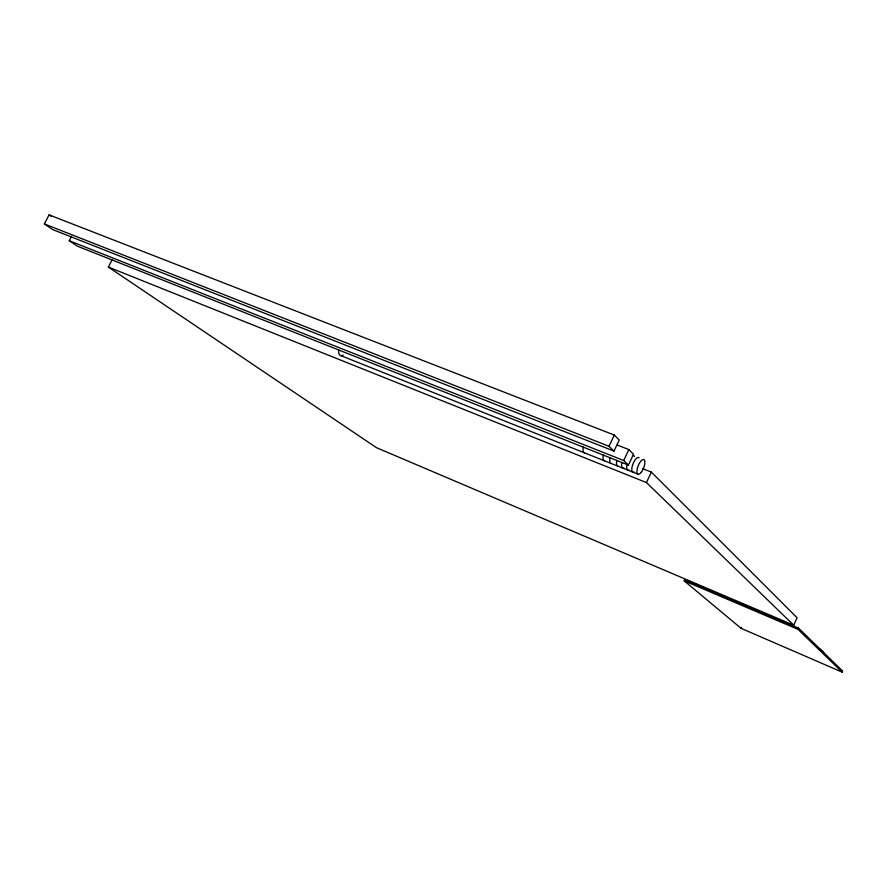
<?xml version="1.0" encoding="UTF-8"?>
<svg xmlns="http://www.w3.org/2000/svg" width="887" height="887" viewBox="0 0 887 887"><rect width="100%" height="100%" fill="white"/><g stroke="black" fill="none" stroke-linecap="round" stroke-linejoin="round"><path stroke-width="1.33" d="M842.173 672.135L842.65 671.06L798.555 628.118L684.709 579.654L684.165 580.83L741.088 628.34L842.173 672.135L798.001 629.349L684.165 580.83M112.15 259.714L108.369 267.065L376.52 447.702L793.732 625.213L797.103 617.773L651.368 472.106L642.365 468.536M798.001 629.349L798.555 628.118M741.088 628.34L741.554 627.309M793.732 625.213L646.468 482.561L651.368 472.106M628.839 449.587L633.506 454.255L628.417 465.076L623.705 460.508L628.839 449.587L617.241 445.041M614.004 451.106L609.014 446.283L614.303 435.062L49.073 214.865L44.35 223.934L52.776 229.611L614.004 451.106L619.237 439.996L614.303 435.062M628.417 465.076L77.313 246.142L69.264 240.721L71.559 236.275M44.35 223.934L609.014 446.283M69.264 240.721L623.705 460.508M340.918 355.665L638.307 474.301M108.369 267.065L646.468 482.561M819.655 650.005L822.105 651.047M49.073 214.865L51.169 216.306M686.815 581.417L684.709 579.654A118.647 10.189 24.8 0 1 714.467 592.782M634.061 472.084A7.894 2.96 -68.2 0 1 632.753 464.533A7.894 2.96 -68.2 0 1 639.128 457.781M632.442 455.585A7.883 2.983 -68.2 0 1 634.493 456.594M628.972 470.043A7.883 2.983 -68.2 0 1 627.054 464.444M623.894 468.026A7.872 2.994 -68.2 0 1 621.953 462.415M617.94 466.174A7.861 3.016 -68.2 0 1 616.864 460.386M611.21 463.491A7.85 3.038 -68.3 0 1 610.101 457.703M604.502 460.819A7.828 3.071 -68.3 0 1 603.371 455.031M584.566 452.869A7.783 3.138 -68.3 0 1 583.347 447.081M343.18 355.122A7.174 3.958 -68.8 0 1 338.734 349.91M818.79 648.231A118.647 10.189 24.8 0 1 824.001 653.409M641.179 472.361A7.916 2.938 -68.2 0 0 644.25 459.799A7.916 2.938 -68.2 0 0 637.321 468.469A7.916 2.938 -68.2 0 0 641.179 472.361"/></g></svg>
